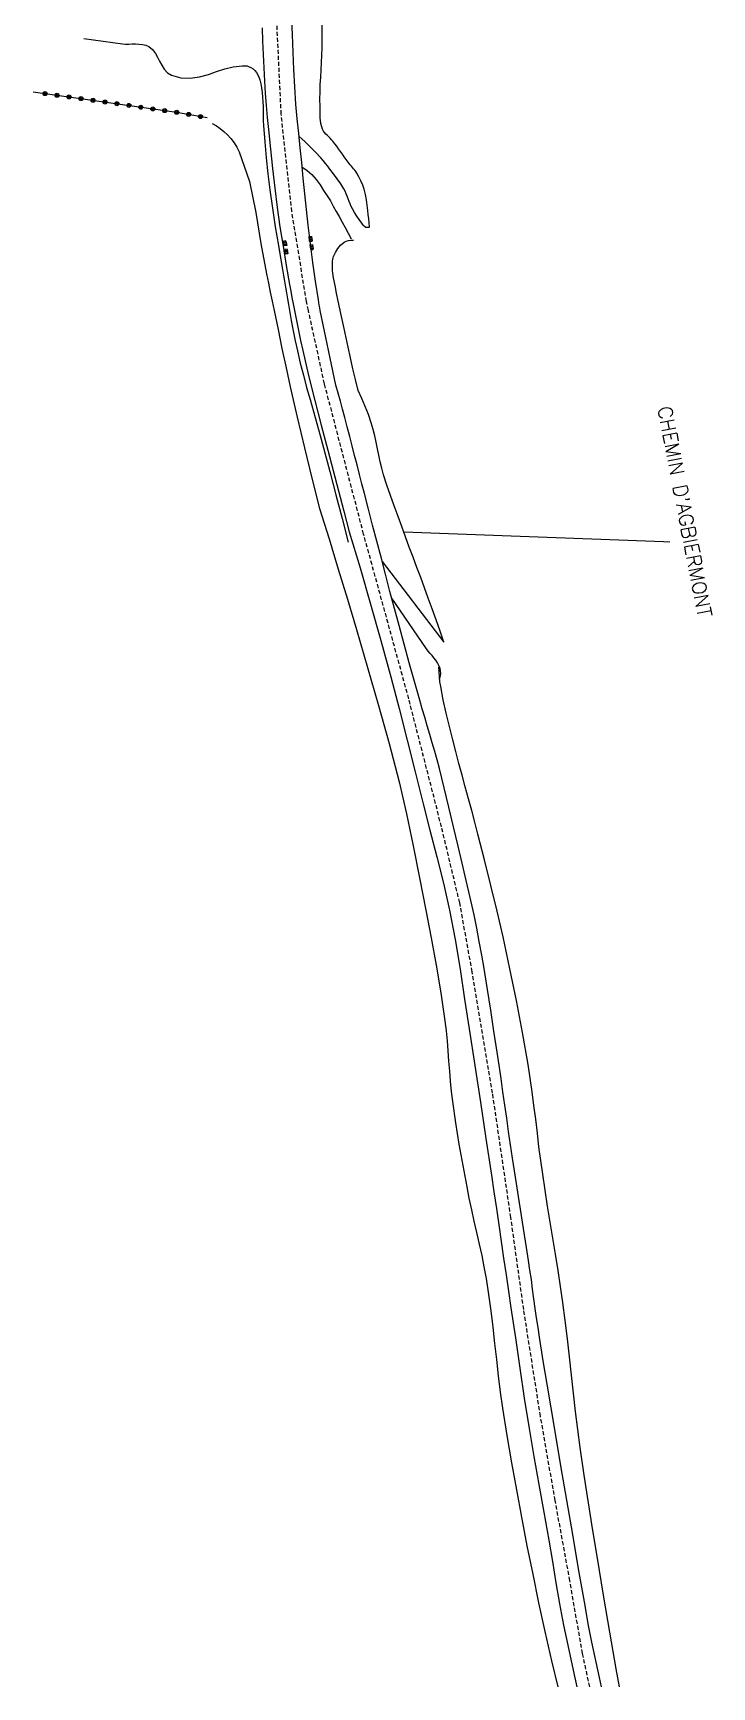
# Model space of a CAD drawing. Header units: millimetres. Extents: x 176000 to 177000, y 162000 to 163001.
# Drawn here: x 176391 to 176475.2, y 162000 to 162205.4 of the extents above; entities that cross this region are included whole.
import ezdxf

# ---------------------------------------------------------------- set-up
doc = ezdxf.new("R2010")
doc.units = ezdxf.units.MM
doc.linetypes.add('DASHED', pattern=[0.75, 0.5, -0.25])
doc.layers.get('0').update_dxf_attribs({"linetype": 'CONTINUOUS'})
for name, color, linetype in [('W0001', 6, 'DASHED'), ('W0008', 7, 'CONTINUOUS'), ('W0071', 7, 'CONTINUOUS'), ('W0211', 2, 'CONTINUOUS'), ('W0214', 2, 'CONTINUOUS'), ('W0322', 7, 'CONTINUOUS'), ('W0330', 7, 'CONTINUOUS'), ('W0401', 7, 'CONTINUOUS'), ('W0989', 7, 'CONTINUOUS')]:
    doc.layers.add(name, color=color, linetype=linetype)
doc.styles.get("Standard").update_dxf_attribs({"font": 'romans.shx', "width": 0.85})

# ---------------------------------------------------------------- blocks, each defined once
blk = doc.blocks.new('T401')
for p, q in [((-0.3, 0.3), (0, 0.3)), ((-0.3, -0.25), (-0.3, 0.3)), ((-0.3, 0.15), (0, 0.15)), ((-0.3, 0), (0, 0)), ((0, 0.3), (0, -0.25)), ((-0.3, -0.15), (0, -0.15)), ((-0.3, -0.25), (-0.3, -0.3)), ((-0.3, -0.3), (0, -0.3)), ((0, -0.3), (0, -0.25))]:
    blk.add_line(p, q)
blk = doc.blocks.new('t322o')
at = {"color": 0, "linetype": 'Continuous'}
for radius in [0.25, 0.15]:
    blk.add_circle((0, 0), radius, dxfattribs=at)

msp = doc.modelspace()

# ---------------------------------------------------------------- linework, layer by layer
at = {"layer": 'W0001'}
for points in [[(176425.16, 162171), (176424.92, 162172.1), (176423.11, 162183.28), (176421.78, 162195.38), (176420.99, 162212.25), (176421.2, 162230.4), (176421.64, 162246.1), (176422.17, 162264.05), (176422.13, 162273.38), (176420.42, 162285.34), (176419.69, 162289), (176418.87, 162292.64), (176417.97, 162296.26), (176416.98, 162299.85)], [(176460.07, 162000), (176459.17, 162004.14), (176457.6, 162013.19), (176455.78, 162023.15), (176453.95, 162033.64), (176451.87, 162046.88), (176450.28, 162058.31), (176448.01, 162073.76), (176445.48, 162088.85), (176443.93, 162097.41), (176441.67, 162106.84), (176437.61, 162122.76), (176432.01, 162143.2), (176427.15, 162161.89), (176427.15, 162161.89), (176425.16, 162171)]]:
    msp.add_lwpolyline(points, dxfattribs=at)
at = {"layer": 'W0008'}
for points in [[(176419.4, 162206.11), (176419.47, 162204.45), (176419.53, 162202.79), (176419.61, 162201.13), (176419.7, 162199.47), (176419.81, 162197.97), (176419.93, 162196.47), (176420.06, 162194.97), (176420.21, 162193.47), (176420.45, 162191.04), (176420.7, 162188.62), (176420.98, 162186.2), (176421.29, 162183.79), (176421.63, 162181.38), (176422.01, 162178.99), (176422.41, 162176.59), (176422.83, 162174.2), (176422.98, 162173.4), (176423.12, 162172.6), (176423.27, 162171.8), (176423.42, 162171)], [(176426.62, 162171), (176426.56, 162171.33), (176426.5, 162171.66), (176426.45, 162171.99), (176426.39, 162172.33), (176426.02, 162174.63), (176425.7, 162176.95), (176425.41, 162179.27), (176425.13, 162181.59), (176424.91, 162183.53), (176424.71, 162185.48), (176424.52, 162187.43), (176424.33, 162189.38), (176424.14, 162191.19), (176423.95, 162192.99), (176423.77, 162194.8), (176423.61, 162196.61), (176423.47, 162198.77), (176423.35, 162200.93), (176423.26, 162203.09), (176423.17, 162205.25), (176423.11, 162207.11)], [(176423.42, 162171), (176423.67, 162169.75), (176423.92, 162168.5), (176424.18, 162167.26), (176424.45, 162166.01), (176425.18, 162162.91), (176425.96, 162159.81), (176426.76, 162156.73), (176427.56, 162153.64), (176428.21, 162151.11), (176428.88, 162148.57), (176429.54, 162146.04), (176430.22, 162143.51)], [(176428.58, 162161.72), (176426.62, 162171)], [(176461.53, 162000), (176461.26, 162001.18), (176460.34, 162005.58), (176459.89, 162007.85), (176459.48, 162010.12), (176459.09, 162012.39), (176458.69, 162014.66), (176457.95, 162018.92), (176457.22, 162023.19), (176456.5, 162027.45), (176455.78, 162031.72), (176455.28, 162034.65), (176454.78, 162037.59), (176454.3, 162040.52), (176453.83, 162043.46), (176453.65, 162044.65), (176453.48, 162045.84), (176453.31, 162047.03), (176453.15, 162048.22), (176452.98, 162049.41), (176452.82, 162050.6), (176452.65, 162051.79), (176452.47, 162052.98), (176452.23, 162054.57), (176451.98, 162056.16), (176451.73, 162057.75), (176451.48, 162059.34), (176451.22, 162060.93), (176450.97, 162062.52), (176450.72, 162064.11), (176450.48, 162065.7), (176450.23, 162067.34), (176449.99, 162068.99), (176449.76, 162070.64), (176449.52, 162072.28), (176449.29, 162073.93), (176449.06, 162075.58), (176448.82, 162077.22), (176448.57, 162078.87), (176448.18, 162081.46), (176447.79, 162084.06), (176447.38, 162086.65), (176446.95, 162089.24), (176446.66, 162090.91), (176446.36, 162092.58), (176446.05, 162094.24), (176445.71, 162095.9), (176445.24, 162098.05), (176444.75, 162100.19), (176444.24, 162102.32), (176443.73, 162104.45), (176443.16, 162106.86), (176442.6, 162109.27), (176442.02, 162111.68), (176441.41, 162114.08), (176441.12, 162115.15), (176440.83, 162116.21), (176440.53, 162117.27), (176440.22, 162118.33), (176439.91, 162119.39), (176439.6, 162120.45), (176439.29, 162121.51), (176438.99, 162122.57), (176438.34, 162124.89), (176437.68, 162127.21), (176437.04, 162129.53), (176436.4, 162131.86), (176435.83, 162133.97), (176435.28, 162136.09), (176434.72, 162138.22), (176434.17, 162140.34), (176433.65, 162142.32), (176433.13, 162144.3), (176432.62, 162146.29), (176432.11, 162148.27), (176431.8, 162149.45), (176431.49, 162150.63), (176431.19, 162151.81), (176430.89, 162152.99), (176430.58, 162154.17), (176430.28, 162155.35), (176429.97, 162156.53), (176429.66, 162157.7), (176429.39, 162158.71), (176429.13, 162159.72), (176428.86, 162160.72), (176428.58, 162161.72)], [(176430.22, 162143.51), (176431.57, 162139.02), (176432.88, 162134.52), (176434.16, 162130), (176435.4, 162125.48), (176436.44, 162121.55), (176437.43, 162117.61), (176438.41, 162113.66), (176439.39, 162109.72), (176440.24, 162106.42), (176441.11, 162103.13), (176441.94, 162099.83), (176442.68, 162096.51), (176443.38, 162092.84), (176443.98, 162089.15), (176444.53, 162085.45), (176445.1, 162081.76), (176445.81, 162077.21), (176446.5, 162072.66), (176447.19, 162068.11), (176447.87, 162063.56), (176448.17, 162061.5), (176448.48, 162059.45), (176448.78, 162057.39), (176449.08, 162055.33), (176449.38, 162053.27), (176449.68, 162051.21), (176449.98, 162049.16), (176450.29, 162047.1), (176450.84, 162043.35), (176451.39, 162039.6), (176451.95, 162035.85), (176452.54, 162032.11), (176453.12, 162028.63), (176453.73, 162025.16), (176454.36, 162021.69), (176454.98, 162018.22), (176455.43, 162015.58), (176455.87, 162012.95), (176456.33, 162010.31), (176456.83, 162007.68), (176457.47, 162004.59), (176458.14, 162001.5), (176458.48, 162000)]]:
    msp.add_lwpolyline(points, dxfattribs=at)
at = {"layer": 'W0071'}
for points in [[(176432.75, 162181.36), (176432.64, 162181.31), (176432.52, 162181.28), (176432.39, 162181.28), (176432.28, 162181.31), (176432.11, 162181.41), (176431.98, 162181.55), (176431.87, 162181.71), (176431.77, 162181.85), (176431.45, 162182.27), (176431.16, 162182.71), (176430.89, 162183.16), (176430.63, 162183.62), (176430.48, 162183.92), (176430.35, 162184.23), (176430.22, 162184.54), (176430.1, 162184.85), (176429.98, 162185.17), (176429.85, 162185.48), (176429.71, 162185.79), (176429.56, 162186.09), (176429.17, 162186.73), (176428.74, 162187.35), (176428.29, 162187.96), (176427.83, 162188.55), (176427.55, 162188.91), (176427.27, 162189.26), (176426.98, 162189.61), (176426.68, 162189.95), (176426.04, 162190.64), (176425.38, 162191.31), (176424.7, 162191.96), (176424.01, 162192.59)], [(176424.39, 162188.78), (176424.71, 162188.58), (176425.01, 162188.37), (176425.3, 162188.13), (176425.57, 162187.87), (176426.11, 162187.25), (176426.6, 162186.59), (176427.05, 162185.91), (176427.49, 162185.22), (176427.88, 162184.59), (176428.25, 162183.95), (176428.61, 162183.3), (176428.96, 162182.66), (176429.35, 162181.97), (176429.72, 162181.28), (176430.1, 162180.59), (176430.47, 162179.9)], [(176434.3, 162139.82), (176441.98, 162129.8)], [(176441.48, 162125.29), (176441.55, 162125.59), (176441.58, 162125.91), (176441.56, 162126.22), (176441.49, 162126.53), (176441.36, 162126.89), (176441.18, 162127.22), (176440.97, 162127.54), (176440.74, 162127.83), (176440.5, 162128.11), (176440.26, 162128.39), (176440.03, 162128.67), (176439.81, 162128.97), (176438.73, 162130.54), (176437.65, 162132.11), (176436.57, 162133.68), (176435.5, 162135.26)]]:
    msp.add_lwpolyline(points, dxfattribs=at)
at = {"layer": 'W0211'}
for points in [[(176432.75, 162181.36), (176432.7, 162181.87), (176432.65, 162182.39), (176432.59, 162182.91), (176432.53, 162183.42), (176432.44, 162184.08), (176432.36, 162184.74), (176432.25, 162185.4), (176432.09, 162186.04), (176431.9, 162186.57), (176431.68, 162187.08), (176431.42, 162187.57), (176431.15, 162188.05), (176431.03, 162188.24), (176430.9, 162188.41), (176430.77, 162188.59), (176430.63, 162188.76), (176430.49, 162188.92), (176430.35, 162189.09), (176430.21, 162189.26), (176430.08, 162189.43), (176429.84, 162189.75), (176429.61, 162190.08), (176429.38, 162190.4), (176429.15, 162190.73), (176428.91, 162191.06), (176428.68, 162191.38), (176428.44, 162191.7), (176428.2, 162192.02), (176428.04, 162192.2), (176427.86, 162192.38), (176427.68, 162192.54), (176427.51, 162192.71), (176427.33, 162192.89), (176427.16, 162193.08), (176427.02, 162193.28), (176426.9, 162193.51), (176426.69, 162194.2), (176426.62, 162194.92), (176426.62, 162195.63), (176426.61, 162196.32), (176426.59, 162197.23), (176426.6, 162198.15), (176426.63, 162199.06), (176426.68, 162199.97), (176426.73, 162200.88), (176426.78, 162201.79), (176426.82, 162202.7), (176426.85, 162203.61), (176426.86, 162205.27), (176426.85, 162206.92)], [(176413.23, 162194.23), (176413.74, 162193.93), (176414.22, 162193.6), (176414.68, 162193.23), (176415.11, 162192.82), (176415.54, 162192.34), (176415.93, 162191.82), (176416.28, 162191.28), (176416.57, 162190.7), (176417.84, 162187), (176418.64, 162183.16), (176419.24, 162179.31), (176419.94, 162175.52), (176420.19, 162174.39), (176420.43, 162173.26), (176420.66, 162172.13), (176420.9, 162171)], [(176428.26, 162175.06), (176428.21, 162175.35), (176428.17, 162175.64), (176428.14, 162175.94), (176428.13, 162176.24), (176428.13, 162176.42), (176428.13, 162176.6), (176428.13, 162176.78), (176428.14, 162176.97), (176428.16, 162177.15), (176428.19, 162177.33), (176428.23, 162177.52), (176428.29, 162177.69), (176428.51, 162178.19), (176428.79, 162178.67), (176429.15, 162179.11), (176429.58, 162179.46), (176429.85, 162179.61), (176430.14, 162179.7), (176430.44, 162179.74), (176430.74, 162179.73)], [(176429.1, 162171), (176429.09, 162171.05), (176429.08, 162171.1), (176429.07, 162171.15), (176429.05, 162171.19), (176428.85, 162172.16), (176428.65, 162173.12), (176428.46, 162174.09), (176428.26, 162175.06)], [(176420.9, 162171), (176421.39, 162168.63), (176421.88, 162166.25), (176422.39, 162163.88), (176422.91, 162161.51), (176423.78, 162157.72), (176424.68, 162153.93), (176425.6, 162150.16), (176426.54, 162146.38)], [(176431.32, 162161.06), (176431.01, 162162.41), (176430.69, 162163.75), (176430.39, 162165.1), (176430.08, 162166.45), (176429.83, 162167.59), (176429.58, 162168.73), (176429.34, 162169.86), (176429.1, 162171)], [(176441.98, 162129.8), (176441.5, 162131.17), (176441.01, 162132.54), (176440.52, 162133.91), (176440.02, 162135.27), (176439.56, 162136.54), (176439.09, 162137.81), (176438.62, 162139.07), (176438.15, 162140.34), (176437.68, 162141.6), (176437.21, 162142.87), (176436.75, 162144.14), (176436.29, 162145.41), (176435.81, 162146.7), (176435.34, 162147.99), (176434.88, 162149.28), (176434.47, 162150.59), (176434.25, 162151.39), (176434.06, 162152.19), (176433.89, 162153), (176433.73, 162153.81), (176433.56, 162154.62), (176433.38, 162155.42), (176433.18, 162156.22), (176432.95, 162157.02), (176432.6, 162158.05), (176432.21, 162159.07), (176431.78, 162160.07), (176431.32, 162161.06)], [(176426.54, 162146.38), (176427.72, 162142.63), (176428.87, 162138.87), (176430.01, 162135.11), (176431.12, 162131.34), (176432.5, 162126.63), (176433.87, 162121.92), (176435.19, 162117.2), (176436.41, 162112.44), (176437.33, 162108.47), (176438.17, 162104.49), (176438.96, 162100.49), (176439.73, 162096.49), (176440.37, 162093.07), (176441, 162089.65), (176441.58, 162086.21), (176442.09, 162082.76), (176442.24, 162081.51), (176442.36, 162080.26), (176442.46, 162079), (176442.56, 162077.75), (176442.65, 162076.49), (176442.75, 162075.24), (176442.88, 162073.98), (176443.02, 162072.73), (176443.4, 162070.07), (176443.83, 162067.42), (176444.31, 162064.77), (176444.8, 162062.13), (176445.08, 162060.7), (176445.39, 162059.28), (176445.7, 162057.86), (176446.03, 162056.44), (176446.35, 162055.02), (176446.66, 162053.6), (176446.94, 162052.17), (176447.2, 162050.73), (176447.52, 162048.73), (176447.79, 162046.72), (176448.04, 162044.7), (176448.26, 162042.68), (176448.48, 162040.66), (176448.72, 162038.64), (176448.97, 162036.63), (176449.25, 162034.62), (176449.79, 162031.23), (176450.37, 162027.85), (176450.98, 162024.47), (176451.6, 162021.1), (176452.28, 162017.54), (176452.99, 162013.99), (176453.72, 162010.44), (176454.49, 162006.9), (176455.32, 162003.23), (176456.1, 162000)], [(176463.75, 162000), (176463.33, 162002.24), (176462.54, 162006.82), (176461.79, 162011.41), (176461.04, 162015.99), (176460.47, 162019.42), (176459.91, 162022.85), (176459.37, 162026.29), (176458.87, 162029.73), (176458.57, 162031.98), (176458.3, 162034.23), (176458.04, 162036.48), (176457.8, 162038.74), (176457.55, 162041), (176457.3, 162043.25), (176457.02, 162045.51), (176456.73, 162047.76), (176456.44, 162049.75), (176456.14, 162051.75), (176455.82, 162053.74), (176455.49, 162055.73), (176455.16, 162057.72), (176454.84, 162059.71), (176454.53, 162061.7), (176454.23, 162063.69), (176453.99, 162065.39), (176453.77, 162067.1), (176453.57, 162068.8), (176453.36, 162070.51), (176453.15, 162072.21), (176452.93, 162073.91), (176452.69, 162075.61), (176452.43, 162077.31), (176451.73, 162081.29), (176450.98, 162085.26), (176450.16, 162089.21), (176449.31, 162093.16), (176448.58, 162096.37), (176447.81, 162099.56), (176447, 162102.75), (176446.19, 162105.94), (176445.81, 162107.41), (176445.42, 162108.88), (176445.02, 162110.34), (176444.62, 162111.8), (176444.22, 162113.27), (176443.83, 162114.73), (176443.45, 162116.2), (176443.08, 162117.67), (176442.66, 162119.31), (176442.25, 162120.95), (176441.87, 162122.6), (176441.57, 162124.26), (176441.48, 162124.87), (176441.42, 162125.47), (176441.38, 162126.08), (176441.35, 162126.69)]]:
    msp.add_lwpolyline(points, dxfattribs=at)
at = {"layer": 'W0214'}
for points in [[(176397.27, 162204.79), (176398.47, 162204.61), (176399.67, 162204.44), (176400.87, 162204.28), (176402.07, 162204.12), (176402.48, 162204.09), (176402.89, 162204.09), (176403.3, 162204.1), (176403.71, 162204.11), (176404.13, 162204.09), (176404.56, 162204.04), (176404.98, 162203.93), (176405.37, 162203.76), (176405.83, 162203.4), (176406.18, 162202.93), (176406.45, 162202.44), (176406.69, 162201.95), (176406.95, 162201.45), (176407.25, 162200.96), (176407.66, 162200.51), (176408.18, 162200.2), (176409.33, 162199.9), (176410.5, 162199.86), (176411.65, 162200.03), (176412.75, 162200.32), (176413.76, 162200.66), (176414.79, 162201), (176415.84, 162201.27), (176416.93, 162201.39), (176417.13, 162201.39), (176417.34, 162201.39), (176417.54, 162201.37), (176417.74, 162201.31), (176418.03, 162201.17), (176418.29, 162201), (176418.52, 162200.79), (176418.72, 162200.55), (176418.97, 162200.1), (176419.13, 162199.63), (176419.24, 162199.14), (176419.33, 162198.65), (176419.42, 162198.07), (176419.48, 162197.48), (176419.51, 162196.89), (176419.53, 162196.3), (176419.53, 162195.71), (176419.54, 162195.12), (176419.56, 162194.53), (176419.6, 162193.95), (176419.76, 162191.95), (176419.93, 162189.96), (176420.13, 162187.97), (176420.37, 162185.98), (176420.69, 162183.68), (176421.05, 162181.38), (176421.43, 162179.08), (176421.83, 162176.79), (176421.95, 162176.07), (176422.07, 162175.34), (176422.19, 162174.62), (176422.31, 162173.9), (176422.43, 162173.17), (176422.55, 162172.45), (176422.68, 162171.72), (176422.8, 162171)], [(176422.8, 162171), (176423.03, 162169.74), (176423.27, 162168.48), (176423.53, 162167.22), (176423.8, 162165.97), (176424.15, 162164.45), (176424.54, 162162.94), (176424.94, 162161.44), (176425.36, 162159.94), (176425.78, 162158.44), (176426.21, 162156.94), (176426.63, 162155.44), (176427.03, 162153.93), (176427.8, 162151), (176428.57, 162148.07), (176429.33, 162145.13), (176430.09, 162142.19)]]:
    msp.add_lwpolyline(points, dxfattribs=at)
at = {"layer": 'W0322'}
msp.add_lwpolyline([(176391, 162198.14), (176397.44, 162197.23), (176408.8, 162195.61), (176412.58, 162194.94)], dxfattribs=at)
at = {"layer": 'W0330'}
msp.add_lwpolyline([(176470.01, 162142.21), (176469.2, 162142.24), (176437.01, 162143.45)], dxfattribs=at)

# ---------------------------------------------------------------- block references
at = {"layer": 'W0322'}
for p, rotation in [((176392.48, 162197.93), 351.9637257292389), ((176393.97, 162197.72), 351.9637257292389), ((176395.45, 162197.52), 351.9637257292389), ((176396.94, 162197.31), 351.9637257292389), ((176398.42, 162197.09), 351.8522518874964), ((176399.91, 162196.88), 351.8522518874964), ((176401.39, 162196.67), 351.8522518874964), ((176402.88, 162196.46), 351.8522518874964), ((176404.36, 162196.24), 351.8522518874964), ((176405.85, 162196.03), 351.8522518874964), ((176407.33, 162195.82), 351.8522518874964), ((176408.82, 162195.61), 349.9729879305617), ((176410.29, 162195.34), 349.9729879305617), ((176411.77, 162195.08), 349.9729879305617)]:
    msp.add_blockref('t322o', p, dxfattribs=dict(at, rotation=rotation))
at = {"layer": 'W0401'}
for p, rotation in [((176422.12, 162179.3), 189.1947546705798), ((176422.27, 162178.26), 189.4282241967892), ((176425.58, 162179.9), 6.887033646751268), ((176425.72, 162178.88), 7.002026711617602)]:
    msp.add_blockref('T401', p, dxfattribs=dict(at, rotation=rotation))

# ---------------------------------------------------------------- texts
at = {"layer": 'W0989'}
msp.add_text("CHEMIN D'AGBIERMONT  ", height=1.75, rotation=280.9282, dxfattribs=at).set_placement((176468.47, 162158.89))

doc.saveas('drawing.dxf')
